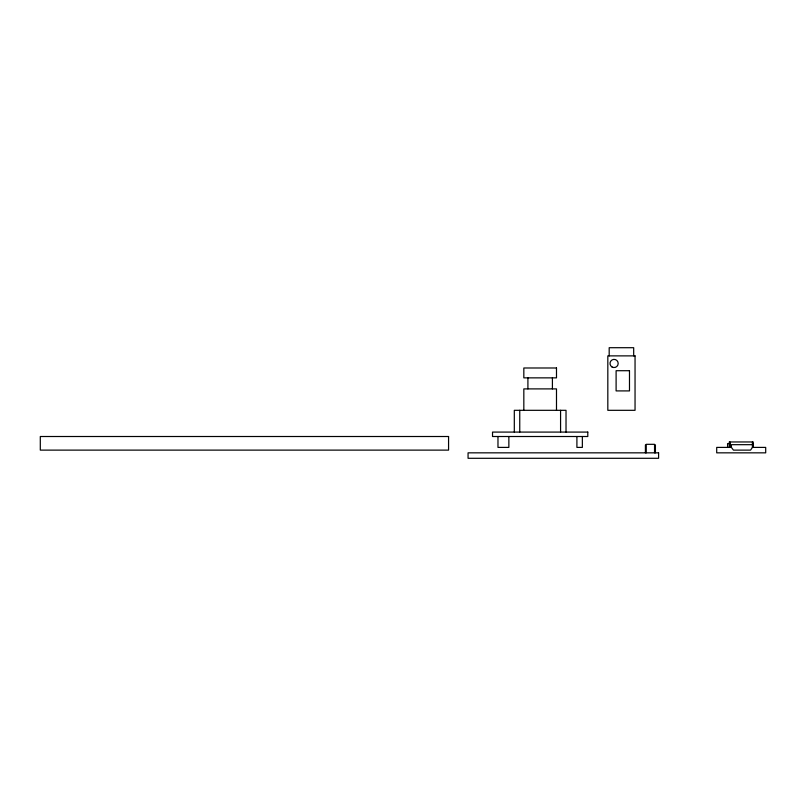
<?xml version="1.0" encoding="UTF-8"?>
<svg xmlns="http://www.w3.org/2000/svg" width="806" height="806" viewBox="0 0 806 806"><rect width="100%" height="100%" fill="white"/><g stroke="black" fill="none" stroke-linecap="round" stroke-linejoin="round"><path stroke-width="1.21" d="M752.431 441.96L752.421 447.401L750.567 450.121L733.44 450.121L731.405 447.401L731.405 444.68L752.421 444.68M730.035 443.602L727.576 443.602L727.576 447.401M731.405 447.401L716.705 447.401L716.705 452.841L765.7 452.841L765.7 447.401L752.421 447.401M753.409 443.602L753.409 447.401M753.247 447.401L753.247 441.96L729.279 441.96L729.279 447.401M730.246 444.68L730.246 447.401M729.904 441.96L729.904 447.401M655.419 444.902L655.419 452.841M654.543 452.841L654.543 444.318L646.231 444.318L646.231 452.841M645.415 444.902L645.415 452.841M633.687 355.879L633.687 347.708L609.185 347.708L609.185 355.879M582.355 436.509L582.355 447.401L576.905 447.401L576.905 436.509M566.024 432.087L566.024 410.314L514.309 410.314L514.309 432.087M560.573 410.314L560.573 432.087M556.493 410.314L556.493 388.895L523.829 388.895L523.829 410.314M552.412 377.863L552.412 388.895M527.91 377.863L527.91 388.895M519.749 410.314L519.749 432.087M508.858 436.509L508.858 447.401L497.977 447.401L497.977 436.509M635.047 355.879L607.825 355.879L607.825 410.314L635.047 410.314L635.047 355.879M556.493 367.989L523.829 367.989L523.829 377.863L556.493 377.863L556.493 367.989M629.486 370.71L616.106 370.71L616.106 390.91L629.486 390.91L629.486 370.71M587.796 432.087L492.526 432.087L492.526 436.509L587.796 436.509L587.796 432.087M448.569 436.509L40.3 436.509L40.3 450.121L448.569 450.121L448.569 436.509M658.593 452.841L468.064 452.841L468.064 458.292L658.593 458.292L658.593 452.841M611.976 366.952A4.08 4.08 0 0 0 618.182 363.556A4.08 4.08 0 0 0 612.137 359.879A4.08 4.08 0 0 0 611.976 366.952"/></g></svg>
